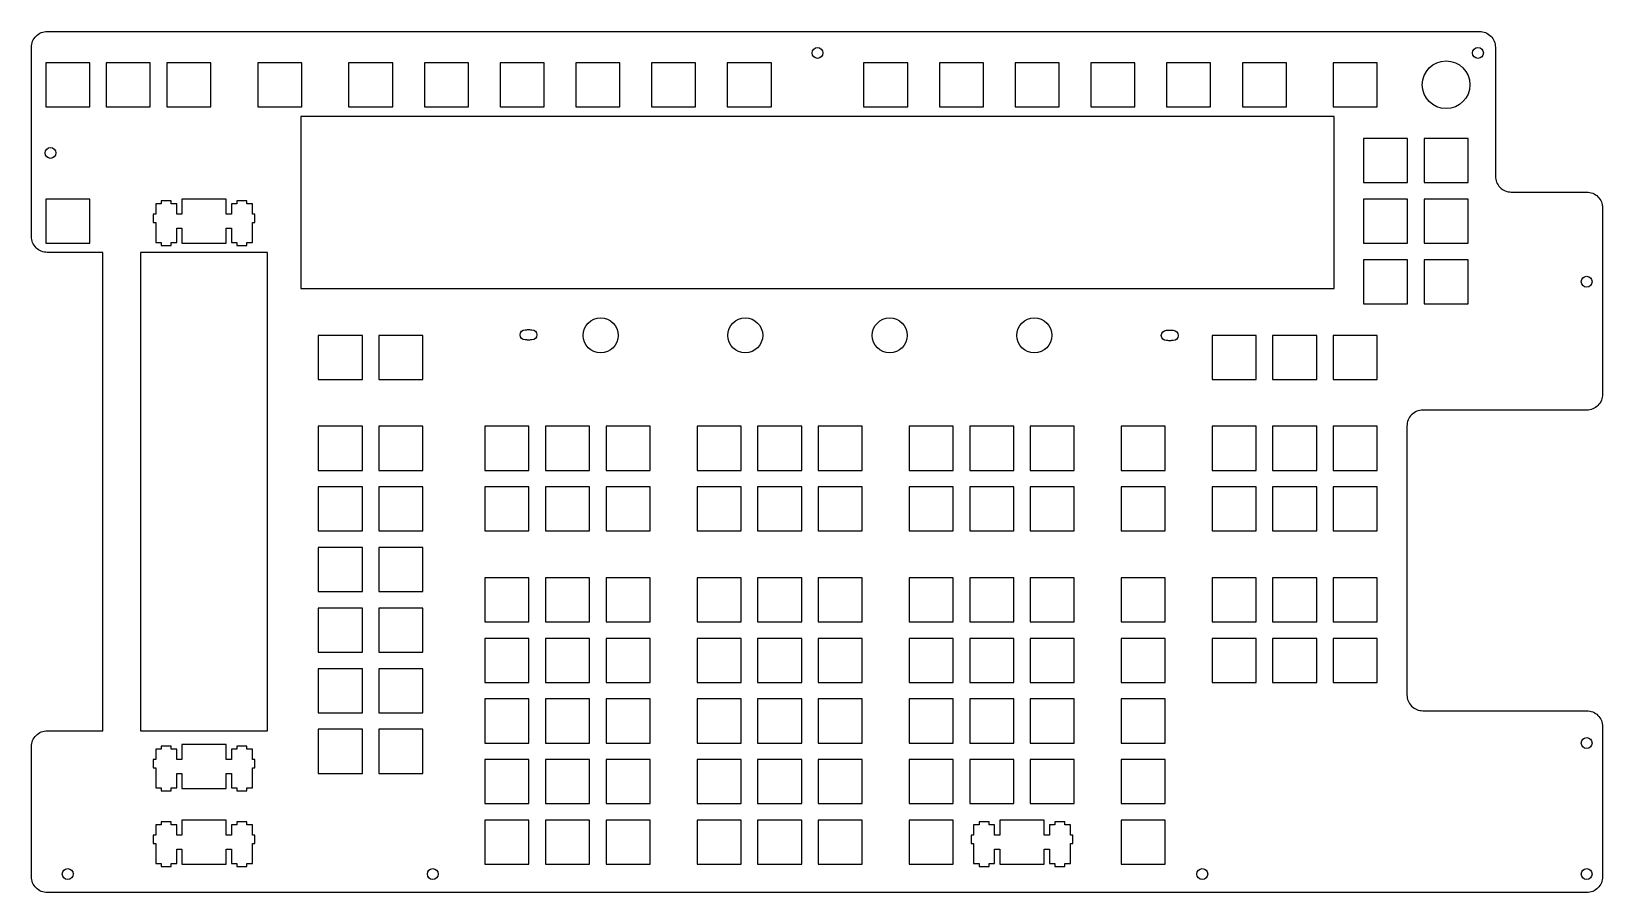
# Model space of a CAD drawing. Header units: millimetres. Extents: x -247 to 247, y -135 to 136.
import ezdxf

# ---------------------------------------------------------------- set-up
doc = ezdxf.new("R2010")
doc.units = ezdxf.units.MM
doc.layers.get('0').update_dxf_attribs({"linetype": 'CONTINUOUS'})

msp = doc.modelspace()

# ---------------------------------------------------------------- linework, layer by layer
for points in [[(208.29, 136.04, -0.414214), (213.29, 131.04), (213.29, 90.55, 0.414214), (218.29, 85.55), (241.99, 85.55, -0.414214), (246.99, 80.55), (246.99, 21.99, -0.414214), (241.99, 16.99), (190.48, 16.99, 0.414214), (185.48, 11.99), (185.48, -72.51, 0.414214), (190.48, -77.51), (241.99, -77.51, -0.414214), (246.99, -82.51), (246.99, -129.69, -0.414214), (241.99, -134.69), (-241.99, -134.69, -0.414214), (-246.99, -129.69), (-246.99, -88.82, -0.414214), (-241.99, -83.82), (-224.53, -83.82), (-224.53, 66.58), (-241.99, 66.58, -0.414214), (-246.99, 71.58), (-246.99, 131.04, -0.414214), (-241.99, 136.04)], [(-91.27, 42.26, -0.174078), (-90.12, 42.26), (-89.64, 42.26, -1), (-89.64, 39.06), (-90.12, 39.06, -0.174078), (-91.27, 39.06), (-91.74, 39.06, -1), (-91.74, 42.26)], [(110.33, 42.07, -0.174078), (111.48, 42.07), (111.96, 42.07, -1), (111.96, 38.87), (111.48, 38.87, -0.174078), (110.33, 38.87), (109.86, 38.87, -1), (109.86, 42.07)]]:
    msp.add_lwpolyline(points, format="xyb", close=True)
for points in [[(-228.66, 126.19), (-242.51, 126.19), (-242.51, 112.34), (-228.66, 112.34)], [(-223.46, 126.19), (-223.46, 112.34), (-209.61, 112.34), (-209.61, 126.19)], [(-204.41, 112.34), (-190.56, 112.34), (-190.56, 126.19), (-204.41, 126.19)], [(-175.84, 112.34), (-161.98, 112.34), (-161.98, 126.19), (-175.84, 126.19)], [(-147.26, 112.34), (-133.41, 112.34), (-133.41, 126.19), (-147.26, 126.19)], [(-109.6, 112.34), (-109.6, 126.19), (-123.45, 126.19), (-123.45, 112.34)], [(-99.63, 126.19), (-99.63, 112.34), (-85.78, 112.34), (-85.78, 126.19)], [(-75.82, 126.19), (-75.82, 112.34), (-61.97, 112.34), (-61.97, 126.19)], [(-52.01, 112.34), (-38.16, 112.34), (-38.16, 126.19), (-52.01, 126.19)], [(-14.35, 112.34), (-14.35, 126.19), (-28.2, 126.19), (-28.2, 112.34)], [(28.52, 112.34), (28.52, 126.19), (14.67, 126.19), (14.67, 112.34)], [(38.48, 112.34), (52.33, 112.34), (52.33, 126.19), (38.48, 126.19)], [(62.29, 112.34), (76.14, 112.34), (76.14, 126.19), (62.29, 126.19)], [(86.1, 112.34), (99.95, 112.34), (99.95, 126.19), (86.1, 126.19)], [(123.77, 112.34), (123.77, 126.19), (109.92, 126.19), (109.92, 112.34)], [(133.73, 112.34), (147.58, 112.34), (147.58, 126.19), (133.73, 126.19)], [(162.3, 126.19), (162.3, 112.34), (176.15, 112.34), (176.15, 126.19)], [(162.62, 55.27), (162.62, 109.27), (-162.3, 109.27), (-162.3, 55.27)], [(185.68, 102.38), (171.83, 102.38), (171.83, 88.53), (185.68, 88.53)], [(190.88, 102.38), (190.88, 88.53), (204.73, 88.53), (204.73, 102.38)], [(-228.66, 69.48), (-228.66, 83.33), (-242.51, 83.33), (-242.51, 69.48)], [(-184.12, 69.71), (-182.4, 69.71), (-182.4, 68.73), (-179.25, 68.73), (-179.25, 69.71), (-177.52, 69.71), (-177.52, 75.98), (-176.7, 75.98), (-176.7, 78.63), (-177.52, 78.63), (-177.52, 81.86), (-179.25, 81.86), (-179.25, 82.78), (-182.4, 82.78), (-182.4, 81.86), (-184.12, 81.86), (-184.12, 78.63), (-185.8, 78.63), (-185.8, 83.33), (-199.65, 83.33), (-199.65, 78.63), (-201.32, 78.63), (-201.32, 81.86), (-203.05, 81.86), (-203.05, 82.78), (-206.2, 82.78), (-206.2, 81.86), (-207.92, 81.86), (-207.92, 78.63), (-208.75, 78.63), (-208.75, 75.98), (-207.92, 75.98), (-207.92, 69.71), (-206.2, 69.71), (-206.2, 68.73), (-203.05, 68.73), (-203.05, 69.71), (-201.32, 69.71), (-201.32, 74.18), (-199.65, 74.18), (-199.65, 69.48), (-185.8, 69.48), (-185.8, 74.18), (-184.12, 74.18)], [(185.68, 83.33), (171.83, 83.33), (171.83, 69.48), (185.68, 69.48)], [(204.73, 69.48), (204.73, 83.33), (190.88, 83.33), (190.88, 69.48)], [(-172.72, -83.82), (-172.72, 66.58), (-212.72, 66.58), (-212.72, -83.82)], [(171.83, 50.43), (185.68, 50.43), (185.68, 64.28), (171.83, 64.28)], [(204.73, 50.43), (204.73, 64.28), (190.88, 64.28), (190.88, 50.43)], [(-142.93, 26.62), (-142.93, 40.47), (-156.79, 40.47), (-156.79, 26.62)], [(-123.88, 26.62), (-123.88, 40.47), (-137.73, 40.47), (-137.73, 26.62)], [(138.05, 40.47), (124.2, 40.47), (124.2, 26.62), (138.05, 26.62)], [(143.25, 26.62), (157.1, 26.62), (157.1, 40.47), (143.25, 40.47)], [(176.15, 40.47), (162.3, 40.47), (162.3, 26.62), (176.15, 26.62)], [(-142.93, 11.89), (-156.79, 11.89), (-156.79, -1.96), (-142.93, -1.96)], [(-123.88, -1.96), (-123.88, 11.89), (-137.73, 11.89), (-137.73, -1.96)], [(-104.4, -1.96), (-90.55, -1.96), (-90.55, 11.89), (-104.4, 11.89)], [(-85.35, -1.96), (-71.5, -1.96), (-71.5, 11.89), (-85.35, 11.89)], [(-66.3, 11.89), (-66.3, -1.96), (-52.45, -1.96), (-52.45, 11.89)], [(-23.87, 11.89), (-37.72, 11.89), (-37.72, -1.96), (-23.87, -1.96)], [(-18.67, 11.89), (-18.67, -1.96), (-4.82, -1.96), (-4.82, 11.89)], [(0.38, -1.96), (14.23, -1.96), (14.23, 11.89), (0.38, 11.89)], [(28.95, -1.96), (42.8, -1.96), (42.8, 11.89), (28.95, 11.89)], [(48, -1.96), (61.85, -1.96), (61.85, 11.89), (48, 11.89)], [(67.05, -1.96), (80.9, -1.96), (80.9, 11.89), (67.05, 11.89)], [(95.63, -1.96), (109.48, -1.96), (109.48, 11.89), (95.63, 11.89)], [(124.2, -1.96), (138.05, -1.96), (138.05, 11.89), (124.2, 11.89)], [(157.1, -1.96), (157.1, 11.89), (143.25, 11.89), (143.25, -1.96)], [(162.3, -1.96), (176.15, -1.96), (176.15, 11.89), (162.3, 11.89)], [(-142.93, -21.01), (-142.93, -7.16), (-156.79, -7.16), (-156.79, -21.01)], [(-137.73, -21.01), (-123.88, -21.01), (-123.88, -7.16), (-137.73, -7.16)], [(-90.55, -21.01), (-90.55, -7.16), (-104.4, -7.16), (-104.4, -21.01)], [(-85.35, -21.01), (-71.5, -21.01), (-71.5, -7.16), (-85.35, -7.16)], [(-66.3, -21.01), (-52.45, -21.01), (-52.45, -7.16), (-66.3, -7.16)], [(-37.72, -7.16), (-37.72, -21.01), (-23.87, -21.01), (-23.87, -7.16)], [(-4.82, -7.16), (-18.67, -7.16), (-18.67, -21.01), (-4.82, -21.01)], [(0.38, -21.01), (14.23, -21.01), (14.23, -7.16), (0.38, -7.16)], [(28.95, -21.01), (42.8, -21.01), (42.8, -7.16), (28.95, -7.16)], [(48, -21.01), (61.85, -21.01), (61.85, -7.16), (48, -7.16)], [(67.05, -21.01), (80.9, -21.01), (80.9, -7.16), (67.05, -7.16)], [(95.63, -7.16), (95.63, -21.01), (109.48, -21.01), (109.48, -7.16)], [(124.2, -21.01), (138.05, -21.01), (138.05, -7.16), (124.2, -7.16)], [(143.25, -21.01), (157.1, -21.01), (157.1, -7.16), (143.25, -7.16)], [(162.3, -21.01), (176.15, -21.01), (176.15, -7.16), (162.3, -7.16)], [(-156.79, -26.21), (-156.79, -40.06), (-142.93, -40.06), (-142.93, -26.21)], [(-137.73, -26.21), (-137.73, -40.06), (-123.88, -40.06), (-123.88, -26.21)], [(-104.4, -49.58), (-90.55, -49.58), (-90.55, -35.73), (-104.4, -35.73)], [(-85.35, -49.58), (-71.5, -49.58), (-71.5, -35.73), (-85.35, -35.73)], [(-66.3, -49.58), (-52.45, -49.58), (-52.45, -35.73), (-66.3, -35.73)], [(-23.87, -49.58), (-23.87, -35.73), (-37.72, -35.73), (-37.72, -49.58)], [(-18.67, -35.73), (-18.67, -49.58), (-4.82, -49.58), (-4.82, -35.73)], [(0.38, -49.58), (14.23, -49.58), (14.23, -35.73), (0.38, -35.73)], [(28.95, -49.58), (42.8, -49.58), (42.8, -35.73), (28.95, -35.73)], [(48, -49.58), (61.85, -49.58), (61.85, -35.73), (48, -35.73)], [(67.05, -49.58), (80.9, -49.58), (80.9, -35.73), (67.05, -35.73)], [(95.63, -49.58), (109.48, -49.58), (109.48, -35.73), (95.63, -35.73)], [(124.2, -49.58), (138.05, -49.58), (138.05, -35.73), (124.2, -35.73)], [(143.25, -49.58), (157.1, -49.58), (157.1, -35.73), (143.25, -35.73)], [(162.3, -49.58), (176.15, -49.58), (176.15, -35.73), (162.3, -35.73)], [(-156.79, -59.11), (-142.93, -59.11), (-142.93, -45.26), (-156.79, -45.26)], [(-123.88, -45.26), (-137.73, -45.26), (-137.73, -59.11), (-123.88, -59.11)], [(-104.4, -54.78), (-104.4, -68.63), (-90.55, -68.63), (-90.55, -54.78)], [(-85.35, -68.63), (-71.5, -68.63), (-71.5, -54.78), (-85.35, -54.78)], [(-66.3, -68.63), (-52.45, -68.63), (-52.45, -54.78), (-66.3, -54.78)], [(-23.87, -68.63), (-23.87, -54.78), (-37.72, -54.78), (-37.72, -68.63)], [(-18.67, -54.78), (-18.67, -68.63), (-4.82, -68.63), (-4.82, -54.78)], [(0.38, -68.63), (14.23, -68.63), (14.23, -54.78), (0.38, -54.78)], [(28.95, -68.63), (42.8, -68.63), (42.8, -54.78), (28.95, -54.78)], [(48, -68.63), (61.85, -68.63), (61.85, -54.78), (48, -54.78)], [(67.05, -68.63), (80.9, -68.63), (80.9, -54.78), (67.05, -54.78)], [(95.63, -68.63), (109.48, -68.63), (109.48, -54.78), (95.63, -54.78)], [(124.2, -68.63), (138.05, -68.63), (138.05, -54.78), (124.2, -54.78)], [(143.25, -68.63), (157.1, -68.63), (157.1, -54.78), (143.25, -54.78)], [(162.3, -68.63), (176.15, -68.63), (176.15, -54.78), (162.3, -54.78)], [(-156.79, -78.16), (-142.93, -78.16), (-142.93, -64.31), (-156.79, -64.31)], [(-137.73, -78.16), (-123.88, -78.16), (-123.88, -64.31), (-137.73, -64.31)], [(-104.4, -73.83), (-104.4, -87.68), (-90.55, -87.68), (-90.55, -73.83)], [(-85.35, -73.83), (-85.35, -87.68), (-71.5, -87.68), (-71.5, -73.83)], [(-66.3, -87.68), (-52.45, -87.68), (-52.45, -73.83), (-66.3, -73.83)], [(-37.72, -87.68), (-23.87, -87.68), (-23.87, -73.83), (-37.72, -73.83)], [(-18.67, -73.83), (-18.67, -87.68), (-4.82, -87.68), (-4.82, -73.83)], [(0.38, -87.68), (14.23, -87.68), (14.23, -73.83), (0.38, -73.83)], [(28.95, -87.68), (42.8, -87.68), (42.8, -73.83), (28.95, -73.83)], [(48, -87.68), (61.85, -87.68), (61.85, -73.83), (48, -73.83)], [(67.05, -87.68), (80.9, -87.68), (80.9, -73.83), (67.05, -73.83)], [(95.63, -87.68), (109.48, -87.68), (109.48, -73.83), (95.63, -73.83)], [(-156.79, -97.21), (-142.93, -97.21), (-142.93, -83.36), (-156.79, -83.36)], [(-137.73, -97.21), (-123.88, -97.21), (-123.88, -83.36), (-137.73, -83.36)], [(-177.52, -101.74), (-177.52, -95.47), (-176.7, -95.47), (-176.7, -92.82), (-177.52, -92.82), (-177.52, -89.59), (-179.25, -89.59), (-179.25, -88.67), (-182.4, -88.67), (-182.4, -89.59), (-184.12, -89.59), (-184.12, -92.82), (-185.8, -92.82), (-185.8, -88.12), (-199.65, -88.12), (-199.65, -92.82), (-201.32, -92.82), (-201.32, -89.59), (-203.05, -89.59), (-203.05, -88.67), (-206.2, -88.67), (-206.2, -89.59), (-207.92, -89.59), (-207.92, -92.82), (-208.75, -92.82), (-208.75, -95.47), (-207.92, -95.47), (-207.92, -101.74), (-206.2, -101.74), (-206.2, -102.72), (-203.05, -102.72), (-203.05, -101.74), (-201.32, -101.74), (-201.32, -97.27), (-199.65, -97.27), (-199.65, -101.97), (-185.8, -101.97), (-185.8, -97.27), (-184.12, -97.27), (-184.12, -101.74), (-182.4, -101.74), (-182.4, -102.72), (-179.25, -102.72), (-179.25, -101.74)], [(-90.55, -106.73), (-90.55, -92.88), (-104.4, -92.88), (-104.4, -106.73)], [(-71.5, -106.73), (-71.5, -92.88), (-85.35, -92.88), (-85.35, -106.73)], [(-52.45, -106.73), (-52.45, -92.88), (-66.3, -92.88), (-66.3, -106.73)], [(-23.87, -106.73), (-23.87, -92.88), (-37.72, -92.88), (-37.72, -106.73)], [(-4.82, -106.73), (-4.82, -92.88), (-18.67, -92.88), (-18.67, -106.73)], [(0.38, -106.73), (14.23, -106.73), (14.23, -92.88), (0.38, -92.88)], [(28.95, -92.88), (28.95, -106.73), (42.8, -106.73), (42.8, -92.88)], [(61.85, -106.73), (61.85, -92.88), (48, -92.88), (48, -106.73)], [(80.9, -106.73), (80.9, -92.88), (67.05, -92.88), (67.05, -106.73)], [(95.63, -106.73), (109.48, -106.73), (109.48, -92.88), (95.63, -92.88)], [(-177.52, -125.55), (-177.52, -119.28), (-176.7, -119.28), (-176.7, -116.63), (-177.52, -116.63), (-177.52, -113.4), (-179.25, -113.4), (-179.25, -112.48), (-182.4, -112.48), (-182.4, -113.4), (-184.12, -113.4), (-184.12, -116.63), (-185.8, -116.63), (-185.8, -111.93), (-199.65, -111.93), (-199.65, -116.63), (-201.32, -116.63), (-201.32, -113.4), (-203.05, -113.4), (-203.05, -112.48), (-206.2, -112.48), (-206.2, -113.4), (-207.92, -113.4), (-207.92, -116.63), (-208.75, -116.63), (-208.75, -119.28), (-207.92, -119.28), (-207.92, -125.55), (-206.2, -125.55), (-206.2, -126.53), (-203.05, -126.53), (-203.05, -125.55), (-201.32, -125.55), (-201.32, -121.08), (-199.65, -121.08), (-199.65, -125.78), (-185.8, -125.78), (-185.8, -121.08), (-184.12, -121.08), (-184.12, -125.55), (-182.4, -125.55), (-182.4, -126.53), (-179.25, -126.53), (-179.25, -125.55)], [(-104.4, -125.78), (-90.55, -125.78), (-90.55, -111.93), (-104.4, -111.93)], [(-85.35, -125.78), (-71.5, -125.78), (-71.5, -111.93), (-85.35, -111.93)], [(-66.3, -125.78), (-52.45, -125.78), (-52.45, -111.93), (-66.3, -111.93)], [(-23.87, -125.78), (-23.87, -111.93), (-37.72, -111.93), (-37.72, -125.78)], [(-18.67, -111.93), (-18.67, -125.78), (-4.82, -125.78), (-4.82, -111.93)], [(0.38, -125.78), (14.23, -125.78), (14.23, -111.93), (0.38, -111.93)], [(28.95, -111.93), (28.95, -125.78), (42.8, -125.78), (42.8, -111.93)], [(71.38, -125.78), (71.38, -121.08), (73.05, -121.08), (73.05, -125.55), (74.78, -125.55), (74.78, -126.53), (77.93, -126.53), (77.93, -125.55), (79.65, -125.55), (79.65, -119.28), (80.48, -119.28), (80.48, -116.63), (79.65, -116.63), (79.65, -113.4), (77.93, -113.4), (77.93, -112.48), (74.78, -112.48), (74.78, -113.4), (73.05, -113.4), (73.05, -116.63), (71.38, -116.63), (71.38, -111.93), (57.53, -111.93), (57.53, -116.63), (55.85, -116.63), (55.85, -113.4), (54.13, -113.4), (54.13, -112.48), (50.98, -112.48), (50.98, -113.4), (49.25, -113.4), (49.25, -116.63), (48.43, -116.63), (48.43, -119.28), (49.25, -119.28), (49.25, -125.55), (50.98, -125.55), (50.98, -126.53), (54.13, -126.53), (54.13, -125.55), (55.85, -125.55), (55.85, -121.08), (57.53, -121.08), (57.53, -125.78)], [(95.63, -125.78), (109.48, -125.78), (109.48, -111.93), (95.63, -111.93)]]:
    msp.add_lwpolyline(points, close=True)
for centre, radius in [((0.16, 129.27), 1.7), ((207.8, 129.27), 1.7), ((197.8, 119.27), 7.5), ((-240.99, 97.84), 1.7), ((241.99, 57.35), 1.7), ((-68.02, 40.47), 5.5), ((-22.57, 40.47), 5.5), ((22.88, 40.47), 5.5), ((68.34, 40.47), 5.5), ((241.99, -87.68), 1.7), ((-235.58, -128.86), 1.7), ((-120.81, -128.86), 1.7), ((121.13, -128.86), 1.7), ((241.99, -128.86), 1.7)]:
    msp.add_circle(centre, radius)

doc.saveas('drawing.dxf')
